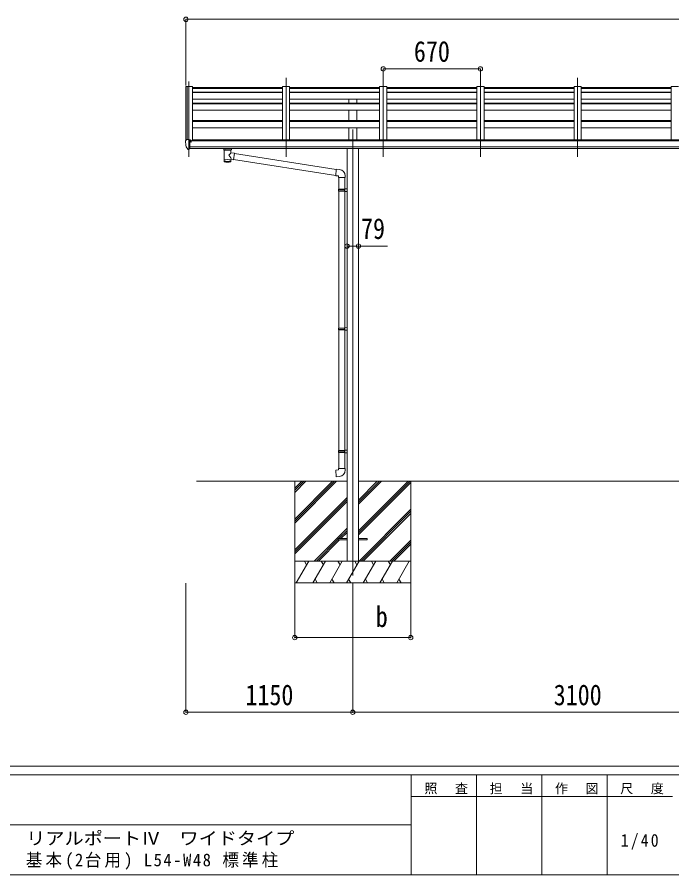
# Model space of a CAD drawing. Units: millimetres at full size. Extents: x -8385 to 8479, y -5853 to 5787.
# Drawn here: x 31 to 4543, y -5853 to 59 of the extents above; entities that cross this region are included whole.
import ezdxf
from ezdxf.enums import TextEntityAlignment as Align

# ---------------------------------------------------------------- set-up
doc = ezdxf.new("R2010")
doc.units = ezdxf.units.MM
doc.header["$LTSCALE"] = 30
doc.header["$PDMODE"] = 32
doc.header["$PDSIZE"] = 30
for name, color, linetype, lineweight in [('0-0_0', 7, 'Continuous', 9), ('0-1_本体', 4, 'Continuous', 9), ('0-2_部品', 7, 'Continuous', 9), ('0-8_PARTS2', 2, 'Continuous', 9), ('0-A_寸法', 6, 'Continuous', 9), ('F-0_240', 7, 'Continuous', 9)]:
    doc.layers.add(name, color=color, linetype=linetype, lineweight=lineweight)
doc.styles.add('ＭＳ ゴシック', font='')
doc.styles.get('ＭＳ ゴシック').set_extended_font_data('MS Gothic')

msp = doc.modelspace()

# ---------------------------------------------------------------- linework, layer by layer
at = {"layer": '0-0_0'}
for p, q in [((1268.14, -3139.42), (2304.64, -3139.42)), ((1944.14, -3139.42), (1944.14, -3839.42)), ((1944.14, -3400.15), (2204.87, -3139.42)), ((1944.14, -3414.29), (2219.01, -3139.42)), ((1944.14, -3428.44), (2233.15, -3139.42)), ((1944.14, -3216.31), (2021.02, -3139.42)), ((1944.14, -3202.16), (2006.88, -3139.42)), ((1944.14, -3188.02), (1992.73, -3139.42)), ((2383.64, -3481.15), (2725.37, -3139.42)), ((2383.64, -3495.29), (2739.51, -3139.42)), ((2383.64, -3297.3), (2541.52, -3139.42)), ((2383.64, -3283.16), (2527.38, -3139.42)), ((2383.64, -3269.02), (2513.23, -3139.42)), ((2383.64, -3139.42), (5404.64, -3139.42)), ((2383.64, -3509.44), (2744.14, -3148.94)), ((2744.14, -3139.42), (2744.14, -3839.42)), ((1944.14, -3612.28), (2304.64, -3251.79)), ((1944.14, -3626.43), (2304.64, -3265.93)), ((1944.14, -3640.57), (2304.64, -3280.07)), ((2387.5, -3689.42), (2744.14, -3332.79)), ((2401.64, -3689.42), (2744.14, -3346.93)), ((2415.78, -3689.42), (2744.14, -3361.07)), ((2079.13, -3689.42), (2304.64, -3463.92)), ((2247.78, -3534.91), (2304.64, -3478.06)), ((2093.27, -3689.42), (2244.14, -3538.56)), ((2107.41, -3689.42), (2252.92, -3543.91)), ((2261.92, -3534.91), (2304.64, -3492.2)), ((2599.63, -3689.42), (2744.14, -3544.92)), ((2613.77, -3689.42), (2744.14, -3559.06)), ((2627.91, -3689.42), (2744.14, -3573.2)), ((2744.14, -3689.42), (1944.14, -3689.42)), ((1954.43, -3839.42), (2041.03, -3689.42)), ((2026.03, -3715.41), (2011.03, -3689.42)), ((2069.9, -3839.42), (2156.5, -3689.42)), ((2141.5, -3715.41), (2126.5, -3689.42)), ((2185.37, -3839.42), (2271.97, -3689.42)), ((2256.97, -3715.41), (2241.97, -3689.42)), ((2300.84, -3839.42), (2387.44, -3689.42)), ((2372.44, -3715.41), (2357.44, -3689.42)), ((2416.31, -3839.42), (2502.91, -3689.42)), ((2487.91, -3715.41), (2472.91, -3689.42)), ((2531.78, -3839.42), (2618.38, -3689.42)), ((2588.38, -3689.42), (2603.38, -3715.41)), ((2647.25, -3839.42), (2733.85, -3689.42)), ((1944.14, -3839.42), (2744.14, -3839.42)), ((2084.89, -3813.45), (2099.89, -3839.42)), ((2200.37, -3813.44), (2215.37, -3839.42)), ((2315.84, -3813.44), (2330.83, -3839.42)), ((2431.31, -3813.45), (2446.3, -3839.42)), ((2546.78, -3813.45), (2561.77, -3839.42)), ((2662.25, -3813.45), (2677.24, -3839.42))]:
    msp.add_line(p, q, dxfattribs=at)
at = {"layer": '0-1_本体'}
for p, q in [((1194.14, -420.06), (1194.13, -790.21)), ((1195.08, -419.17), (1202.92, -418.76)), ((1203.14, -418.84), (1203.14, -783.66)), ((1203.22, -418.95), (1203.84, -420.57)), ((1239.14, -418.75), (1239.14, -793.47)), ((1859.14, -424.84), (1239.14, -424.84)), ((1859.14, -431.91), (1239.14, -431.91)), ((1859.14, -458.04), (1239.14, -458.04)), ((1859.14, -460.6), (1239.14, -460.6)), ((1859.14, -419.35), (1859.14, -786.94)), ((1909.14, -419.35), (1859.14, -419.35)), ((1909.14, -419.35), (1909.14, -786.94)), ((2529.14, -424.84), (1909.14, -424.84)), ((2529.14, -431.91), (1909.14, -431.91)), ((2529.14, -458.04), (1909.14, -458.04)), ((2529.14, -460.6), (1909.14, -460.6)), ((2529.14, -419.35), (2529.14, -786.94)), ((2579.14, -419.35), (2529.14, -419.35)), ((2579.14, -419.35), (2579.14, -786.94)), ((3199.14, -424.84), (2579.14, -424.84)), ((3199.14, -431.91), (2579.14, -431.91)), ((3199.14, -458.04), (2579.14, -458.04)), ((3199.14, -460.6), (2579.14, -460.6)), ((3199.14, -419.35), (3199.14, -786.94)), ((3249.14, -419.35), (3199.14, -419.35)), ((3249.14, -419.35), (3249.14, -786.94)), ((3869.14, -424.84), (3249.14, -424.84)), ((3869.14, -431.91), (3249.14, -431.91)), ((3869.14, -458.04), (3249.14, -458.04)), ((3869.14, -460.6), (3249.14, -460.6)), ((3869.14, -419.35), (3869.14, -786.94)), ((3919.14, -419.35), (3869.14, -419.35)), ((3919.14, -419.35), (3919.14, -786.94)), ((4539.14, -424.84), (3919.14, -424.84)), ((4539.14, -431.91), (3919.14, -431.91)), ((4539.14, -458.04), (3919.14, -458.04)), ((4539.14, -460.6), (3919.14, -460.6)), ((4539.14, -419.35), (4539.14, -786.94)), ((4589.14, -419.35), (4539.14, -419.35)), ((1859.14, -505.34), (1239.14, -505.34)), ((2529.14, -505.34), (1909.14, -505.34)), ((2316.64, -532.17), (2316.64, -505.18)), ((2371.64, -532.17), (2371.64, -505.18)), ((3199.14, -505.34), (2579.14, -505.34)), ((3869.14, -505.34), (3249.14, -505.34)), ((4539.14, -505.34), (3919.14, -505.34)), ((1859.14, -532.31), (1239.14, -532.31)), ((1859.14, -537.26), (1239.14, -537.26)), ((1859.14, -581.45), (1239.14, -581.45)), ((2529.14, -532.31), (1909.14, -532.31)), ((2529.14, -537.26), (1909.14, -537.26)), ((2529.14, -581.45), (1909.14, -581.45)), ((2316.64, -653.08), (2316.64, -581.3)), ((2371.64, -653.08), (2371.64, -581.3)), ((3199.14, -532.31), (2579.14, -532.31)), ((3199.14, -537.26), (2579.14, -537.26)), ((3199.14, -581.45), (2579.14, -581.45)), ((3869.14, -532.31), (3249.14, -532.31)), ((3869.14, -537.26), (3249.14, -537.26)), ((3869.14, -581.45), (3249.14, -581.45)), ((4539.14, -532.31), (3919.14, -532.31)), ((4539.14, -537.26), (3919.14, -537.26)), ((4539.14, -581.45), (3919.14, -581.45)), ((1859.14, -653.25), (1239.14, -653.25)), ((1859.14, -660.05), (1239.14, -660.05)), ((1859.14, -703.6), (1239.14, -703.6)), ((2529.14, -653.25), (1909.14, -653.25)), ((2529.14, -660.05), (1909.14, -660.05)), ((2529.14, -703.6), (1909.14, -703.6)), ((2316.64, -786.97), (2316.64, -703.43)), ((2371.64, -786.97), (2371.64, -703.43)), ((3199.14, -653.25), (2579.14, -653.25)), ((3199.14, -660.05), (2579.14, -660.05)), ((3199.14, -703.6), (2579.14, -703.6)), ((3869.14, -653.25), (3249.14, -653.25)), ((3869.14, -660.05), (3249.14, -660.05)), ((3869.14, -703.6), (3249.14, -703.6)), ((4539.14, -653.25), (3919.14, -653.25)), ((4539.14, -660.05), (3919.14, -660.05)), ((4539.14, -703.6), (3919.14, -703.6)), ((6567.64, -793.47), (1220.64, -793.47)), ((1244.14, -793.47), (1244.14, -786.94)), ((6544.14, -786.94), (1244.14, -786.94)), ((1220.64, -834.87), (6567.64, -834.87)), ((6567.64, -846.72), (1220.64, -846.64)), ((2304.64, -847.04), (2304.64, -3689.44)), ((2383.64, -847.04), (2383.64, -3689.44))]:
    msp.add_line(p, q, dxfattribs=at)
msp.add_lwpolyline([(1203.84, -783.66), (1203.84, -418.75), (1239.14, -418.75)], dxfattribs=at)
msp.add_circle((1228.11, -798.38), 3, dxfattribs=at)
for centre, radius, start, end in [((1195.14, -420.17), 1, 93, 173.32986), ((1202.93, -419.06), 0.301, 21.06327, 92.86679)]:
    msp.add_arc(centre, radius, start, end, dxfattribs=at)
at = {"layer": '0-2_部品'}
for p, q in [((1192.14, -793.04), (1192.14, -793.66)), ((1199.05, -784.23), (1194.98, -790.04)), ((1214.14, -852.16), (1214.14, -783.66)), ((1215.64, -784.58), (1214.14, -784.58)), ((1220.64, -793.4), (1214.14, -793)), ((1215.64, -784.58), (1215.64, -790.75)), ((1225.31, -786.08), (1215.64, -785.36)), ((1215.64, -788.35), (1229.64, -788.41)), ((1225.11, -798.58), (1225.64, -798.58)), ((1225.64, -798.58), (1225.94, -798.58)), ((1226.14, -788.39), (1226.14, -786.5)), ((1230.64, -789.51), (1230.64, -793.47)), ((1206.51, -850.35), (1196.77, -834.97)), ((1212.64, -852.07), (1208.93, -851.85)), ((1212.64, -852.07), (1214.14, -852.16)), ((1214.14, -849.97), (1214.64, -849.97)), ((1214.64, -849.97), (1215.14, -848.97)), ((1220.64, -848.97), (1215.14, -848.97)), ((1454.64, -852.97), (1454.64, -846.86)), ((1458.73, -857.47), (1458.72, -937.76)), ((1504.54, -875.05), (1504.54, -857.46)), ((1529.76, -878.95), (1504.54, -875.04)), ((1508.64, -852.97), (1508.64, -846.86)), ((1529.76, -878.95), (1522.74, -924.21)), ((2230.56, -989.74), (1529.44, -880.97)), ((1504.55, -937.76), (1504.54, -921.14)), ((1504.54, -921.39), (1522.74, -924.21)), ((2226.89, -1031.67), (1523.01, -922.47)), ((2251.56, -989.67), (2230.72, -987.85)), ((2246.64, -1045.41), (2292.64, -1045.41)), ((2248.64, -1045.41), (2248.64, -1127.32)), ((2290.64, -1045.41), (2290.64, -1124.76)), ((2292.64, -1045.41), (2292.64, -1034.5)), ((2246.64, -1129.32), (2247.64, -1127.32)), ((2246.64, -1129.32), (2290.64, -1129.32)), ((2246.64, -1129.32), (2246.64, -1137.32)), ((2246.64, -1137.32), (2290.64, -1137.32)), ((2246.64, -1137.32), (2247.64, -1139.32)), ((2247.64, -1127.32), (2290.64, -1127.32)), ((2247.64, -1139.32), (2290.64, -1139.32)), ((2248.64, -1139.32), (2248.64, -2083.51)), ((2286.16, -1129.32), (2285.73, -1127.32)), ((2288.64, -1124.82), (2304.64, -1124.35)), ((2288.64, -1126.82), (2288.64, -1124.82)), ((2288.64, -1126.82), (2290.64, -1126.82)), ((2288.64, -1141.82), (2288.64, -1139.82)), ((2288.64, -1141.82), (2304.64, -1142.29)), ((2290.64, -1141.88), (2290.64, -2080.95)), ((2304.64, -1124.35), (2304.64, -1142.29)), ((2246.64, -2085.51), (2247.64, -2083.51)), ((2246.64, -2085.51), (2290.64, -2085.51)), ((2246.64, -2085.51), (2246.64, -2093.51)), ((2246.64, -2093.51), (2290.64, -2093.51)), ((2246.64, -2093.51), (2247.64, -2095.51)), ((2247.64, -2083.51), (2290.64, -2083.51)), ((2247.64, -2095.51), (2290.64, -2095.51)), ((2248.64, -2095.51), (2248.64, -2928.67)), ((2286.16, -2085.51), (2285.73, -2083.51)), ((2288.64, -2081.01), (2304.64, -2080.54)), ((2288.64, -2083.01), (2288.64, -2081.01)), ((2288.64, -2083.01), (2290.64, -2083.01)), ((2288.64, -2098.01), (2288.64, -2096.01)), ((2288.64, -2098.01), (2304.64, -2098.48)), ((2290.64, -2098.06), (2290.64, -2926.11)), ((2304.64, -2080.54), (2304.64, -2098.48)), ((2246.64, -2930.67), (2247.64, -2928.67)), ((2246.64, -2930.67), (2290.64, -2930.67)), ((2246.64, -2930.67), (2246.64, -2938.67)), ((2246.64, -2938.67), (2290.64, -2938.67)), ((2246.64, -2938.67), (2247.64, -2940.67)), ((2247.64, -2928.67), (2290.64, -2928.67)), ((2247.64, -2940.67), (2290.64, -2940.67)), ((2248.64, -2940.67), (2248.64, -3050.67)), ((2286.16, -2930.67), (2285.73, -2928.67)), ((2288.64, -2926.17), (2304.64, -2925.7)), ((2288.64, -2928.17), (2288.64, -2926.17)), ((2288.64, -2928.17), (2290.64, -2928.17)), ((2288.64, -2943.17), (2288.64, -2941.17)), ((2288.64, -2943.17), (2304.64, -2943.64)), ((2290.64, -2943.22), (2290.64, -3050.67)), ((2304.64, -2925.7), (2304.64, -2943.64)), ((2246.64, -3050.67), (2292.64, -3050.67)), ((2246.64, -3060.67), (2246.64, -3050.67)), ((2292.64, -3050.67), (2292.64, -3061.58))]:
    msp.add_line(p, q, dxfattribs=at)
at = {"layer": '0-2_部品', "color": 4}
for p, q in [((2244.14, -3534.91), (2304.64, -3534.91)), ((2244.14, -3534.91), (2244.14, -3543.91)), ((2244.14, -3543.91), (2304.64, -3543.91)), ((2383.64, -3534.91), (2444.14, -3534.91)), ((2383.64, -3543.91), (2444.14, -3543.91)), ((2444.14, -3534.91), (2444.14, -3543.91))]:
    msp.add_line(p, q, dxfattribs=at)
at = {"layer": '0-2_部品'}
for points in [[(1214.14, -783.66), (1202.14, -783.66), (1199.81, -783.81)], [(1220.64, -848.97), (1220.64, -790.75), (1215.64, -790.75)], [(1225.31, -786.08), (1225.48, -786.1), (1225.64, -786.13), (1225.78, -786.17), (1225.9, -786.22), (1226, -786.28), (1226.08, -786.35), (1226.12, -786.42), (1226.14, -786.5)], [(1225.94, -797.39), (1225.94, -798.58), (1230.64, -798.58)], [(1230.64, -796.96), (1230.64, -798.58), (1231.11, -798.58)], [(1214.14, -838.27), (1217.3, -837.87), (1220.64, -837.44)], [(1454.67, -853.03), (1454.65, -852.67), (1454.9, -851.72), (1455.42, -850.83), (1456.22, -849.99), (1457.33, -849.2), (1458.74, -848.47)], [(1454.67, -852.92), (1454.65, -853.27), (1454.9, -854.23), (1455.42, -855.11), (1456.22, -855.95), (1457.33, -856.75), (1458.74, -857.47)], [(1504.54, -848.48), (1504.77, -848.58), (1506.12, -849.31), (1507.24, -850.16), (1507.99, -851.03), (1508.45, -851.92), (1508.63, -852.81)], [(1504.54, -857.46), (1504.77, -857.37), (1506.12, -856.63), (1507.24, -855.78), (1507.99, -854.92), (1508.45, -854.02), (1508.63, -853.13)], [(2230.72, -987.85), (2226.71, -1033.67), (2246.64, -1035.41), (2246.64, -1045.41)], [(2286.16, -1129.32), (2286.16, -1137.32), (2285.73, -1139.32)], [(2288.64, -1139.82), (2290.64, -1139.82), (2290.64, -1126.82)], [(2286.16, -2085.51), (2286.16, -2093.51), (2285.73, -2095.51)], [(2288.64, -2096.01), (2290.64, -2096.01), (2290.64, -2083.01)], [(2286.16, -2930.67), (2286.16, -2938.67), (2285.73, -2940.67)], [(2288.64, -2941.17), (2290.64, -2941.17), (2290.64, -2928.17)], [(2251.56, -3106.41), (2230.72, -3108.23), (2226.71, -3062.41), (2246.64, -3060.67)]]:
    msp.add_lwpolyline(points, dxfattribs=at)
for centre, radius, start, end in [((1195.14, -793.04), 3, 93, 180), ((1384.63, -793.66), 192.49, 180.0008, 192.1233), ((1199.87, -784.81), 1, 93.5, 145), ((1228.14, -798.58), 2.5, 151.64236, 180), ((1228.14, -798.58), 2.5, 0, 151.64236), ((1199.37, -833.47), 3, 191.83348, 210), ((1209.11, -848.85), 3, 210, 266.5), ((1471.7, -898.19), 51.38, 92.46126, 104.61963), ((1491.59, -898.19), 51.38, 75.38037, 87.53874), ((2247.64, -1034.5), 45, 0, 85), ((2247.64, -3061.58), 45, 275, 0)]:
    msp.add_arc(centre, radius, start, end, dxfattribs=at)
for centre, major_axis, ratio, start_param, end_param in [((1229.64, -789.51), (-0.02, 1.1), 0.906239, 4.6917496, 6.2625459), ((1481.63, -858.67), (-22.91, -0.42), 0.072511, 4.711586, 6.2823824), ((1481.66, -857.03), (-22.91, -0.42), 0.072511, 4.711586, 6.2823824), ((1481.61, -857.04), (22.92, -0.42), 0.07247, 0.0008089, 1.5716053), ((1481.61, -858.67), (22.92, -0.42), 0.07247, 0.0008089, 1.5716053), ((1484.19, -897.24), (20.32, 22.25), 0.045535, 4.9756507, 6.2441899), ((1492.64, -852.97), (16, 0), 0.361356, 0, 0.0194874), ((1492.64, -852.97), (16, 0), 0.361356, 6.2636979, 6.2831853), ((1481.64, -937.76), (22.92, 0), 0.101955, 6.2829723, 9.4248207), ((1481.64, -937.76), (22.92, 0), 0.101955, 3.1415499, 6.2833984), ((1481.64, -925.32), (22.91, 0), 0.122865, 6.2831853, 9.424778), ((1481.63, -894.6), (-22.81, 26.62), 0.234429, 3.1563334, 4.5976381)]:
    msp.add_ellipse(centre, major_axis=major_axis, ratio=ratio, start_param=start_param, end_param=end_param, dxfattribs=at)
at = {"layer": '0-8_PARTS2'}
for p, q in [((1214.14, -383.69), (1214.14, -902.97)), ((1884.14, -902.97), (1884.14, -359.13)), ((2554.14, -902.97), (2554.14, -359.13)), ((3224.14, -902.97), (3224.14, -359.13)), ((3894.14, -902.97), (3894.14, -359.13)), ((2344.14, -714.19), (2344.14, -3789.42))]:
    msp.add_line(p, q, dxfattribs=at)
at = {"layer": '0-A_寸法'}
for p, q in [((1194.14, 44.47), (1194.14, -411.1)), ((1194.14, 44.47), (6594.13, 44.47)), ((2554.14, -296.97), (2554.14, -414.57)), ((2554.14, -296.97), (3224.14, -296.97)), ((3224.14, -296.97), (3224.14, -414.57)), ((2304.64, -1518.17), (2383.64, -1518.17)), ((2383.64, -1518.17), (2583.64, -1518.17)), ((1194.14, -4732.3), (1194.14, -3842.91)), ((1944.14, -4217.32), (1944.14, -3842.91)), ((2344.14, -4732.3), (2344.14, -3842.91)), ((2744.14, -4217.32), (2744.14, -3842.91)), ((1944.14, -4217.32), (2744.14, -4217.32)), ((1194.14, -4732.3), (2344.14, -4732.3)), ((2344.14, -4732.3), (5444.14, -4732.3))]:
    msp.add_line(p, q, dxfattribs=at)
for p in [(1194.14, 44.47), (2554.14, -296.97), (3224.14, -296.97), (2304.64, -1518.17), (2383.64, -1518.17), (1944.14, -4217.32), (2744.14, -4217.32), (1194.14, -4732.3), (2344.14, -4732.3)]:
    msp.add_point(p, dxfattribs=at)
at = {"layer": 'F-0_240', "color": 5}
for p, q in [((-8385.45, -5102.66), (8054.55, -5102.66)), ((-8385.45, -5162.66), (5387.79, -5162.66)), ((2747.79, -5162.66), (2747.79, -5852.66)), ((3197.79, -5162.66), (3197.79, -5852.66)), ((3647.79, -5162.66), (3647.79, -5852.66)), ((4097.79, -5162.66), (4097.79, -5852.66)), ((2747.79, -5312.66), (4547.79, -5312.66)), ((-3402.21, -5507.66), (2747.79, -5507.66)), ((-8385.45, -5852.66), (8054.55, -5852.66))]:
    msp.add_line(p, q, dxfattribs=at)

# ---------------------------------------------------------------- texts
at = {"layer": '0-A_寸法', "color": 7, "style": 'ＭＳ ゴシック', "width": 0.85}
for s, p in [('670', (2765.39, -290.97)), ('79', (2401.14, -1512.17)), ('b', (2502.89, -4187.32)), ('1150', (1604.14, -4726.3)), ('3100', (3729.14, -4726.3))]:
    msp.add_text(s, height=143, dxfattribs=at).set_placement(p, align=Align.BOTTOM_LEFT)
at = {"layer": 'F-0_240', "style": 'ＭＳ ゴシック', "width": 1.1}
msp.add_text('リアルポートⅣ\u3000ワイドタイプ', height=87.98, dxfattribs=at).set_placement((93.72, -5671.05), align=Align.BOTTOM_LEFT)
at = {"layer": 'F-0_240', "attachment_point": 7, "style": 'ＭＳ ゴシック'}
for s, insert, char_height in [('\\T1.17;照\u3000査', (2837.79, -5297.66), 65.98), ('\\T1.17;担\u3000当', (3287.79, -5297.66), 65.98), ('\\T1.17;作\u3000図', (3737.79, -5297.66), 65.98), ('\\T1.17;尺\u3000度', (4187.79, -5297.66), 65.98), ('\\T1.28;\\W0.9;1/40', (4191.54, -5680.16), 87.98), ('\\T1.19;\\W0.95;基本(2台用)\\~L54-W48\\~標準柱', (90.66, -5817.05), 87.98)]:
    msp.add_mtext(s, dxfattribs=dict(at, insert=insert, char_height=char_height))

doc.saveas('drawing.dxf')
